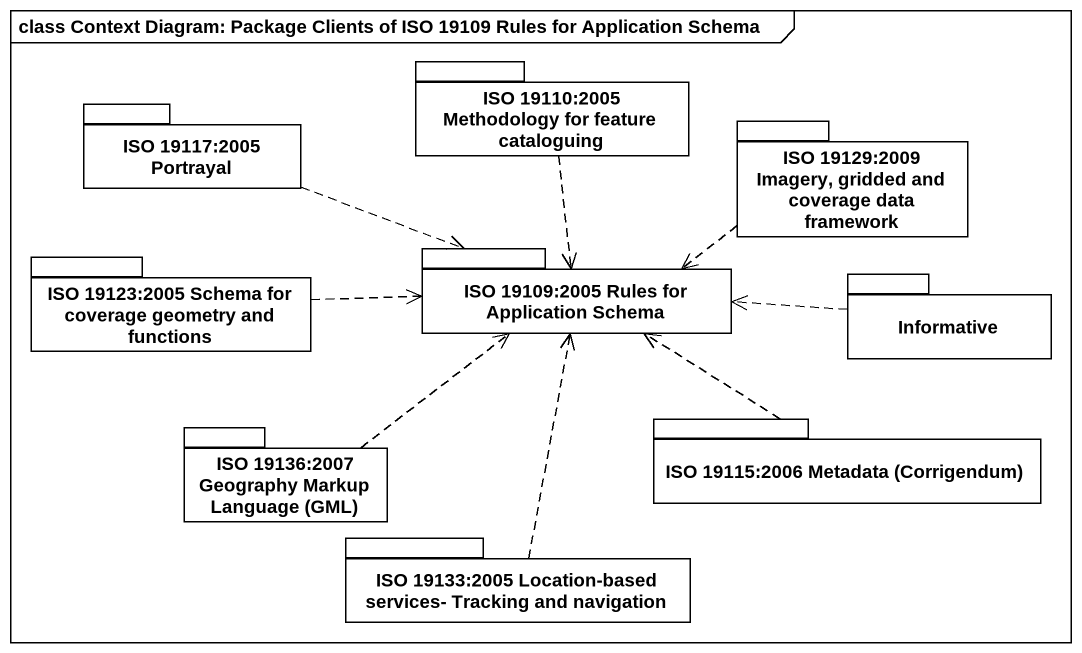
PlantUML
@startuml
mainframe class Context Diagram: Package Clients of ISO 19109 Rules for Application Schema
package "ISO 19110:2005 Methodology for feature cataloguing" as ISO_19110_2005_Methodology {
}
package "ISO 19117:2005 Portrayal" as ISO_19117_2005_Portrayal {
}
package "ISO 19129:2009 Imagery, gridded and coverage data framework" as ISO_19129_2009_Imagery {
}
package "ISO 19123:2005 Schema for coverage geometry and functions" as ISO_19123_2005_Schema_for {
}
package "ISO 19109:2005 Rules for Application Schema" as ISO_19109_2005_Rules_for {
}
package Informative {
}
package "ISO 19136:2007 Geography Markup Language (GML)" as ISO_19136_2007_Geography {
}
package "ISO 19115:2006 Metadata (Corrigendum)" as ISO_19115_2006_Metadata {
}
package "ISO 19133:2005 Location-based services- Tracking and navigation" as ISO_19133_2005_Location {
}
ISO_19110_2005_Methodology ..> ISO_19109_2005_Rules_for
ISO_19117_2005_Portrayal .right.> ISO_19109_2005_Rules_for
ISO_19129_2009_Imagery .left.> ISO_19109_2005_Rules_for
ISO_19123_2005_Schema_for .right.> ISO_19109_2005_Rules_for
Informative .left.> ISO_19109_2005_Rules_for
ISO_19136_2007_Geography .up.> ISO_19109_2005_Rules_for
ISO_19115_2006_Metadata .up.> ISO_19109_2005_Rules_for
ISO_19133_2005_Location .up.> ISO_19109_2005_Rules_for
@enduml
